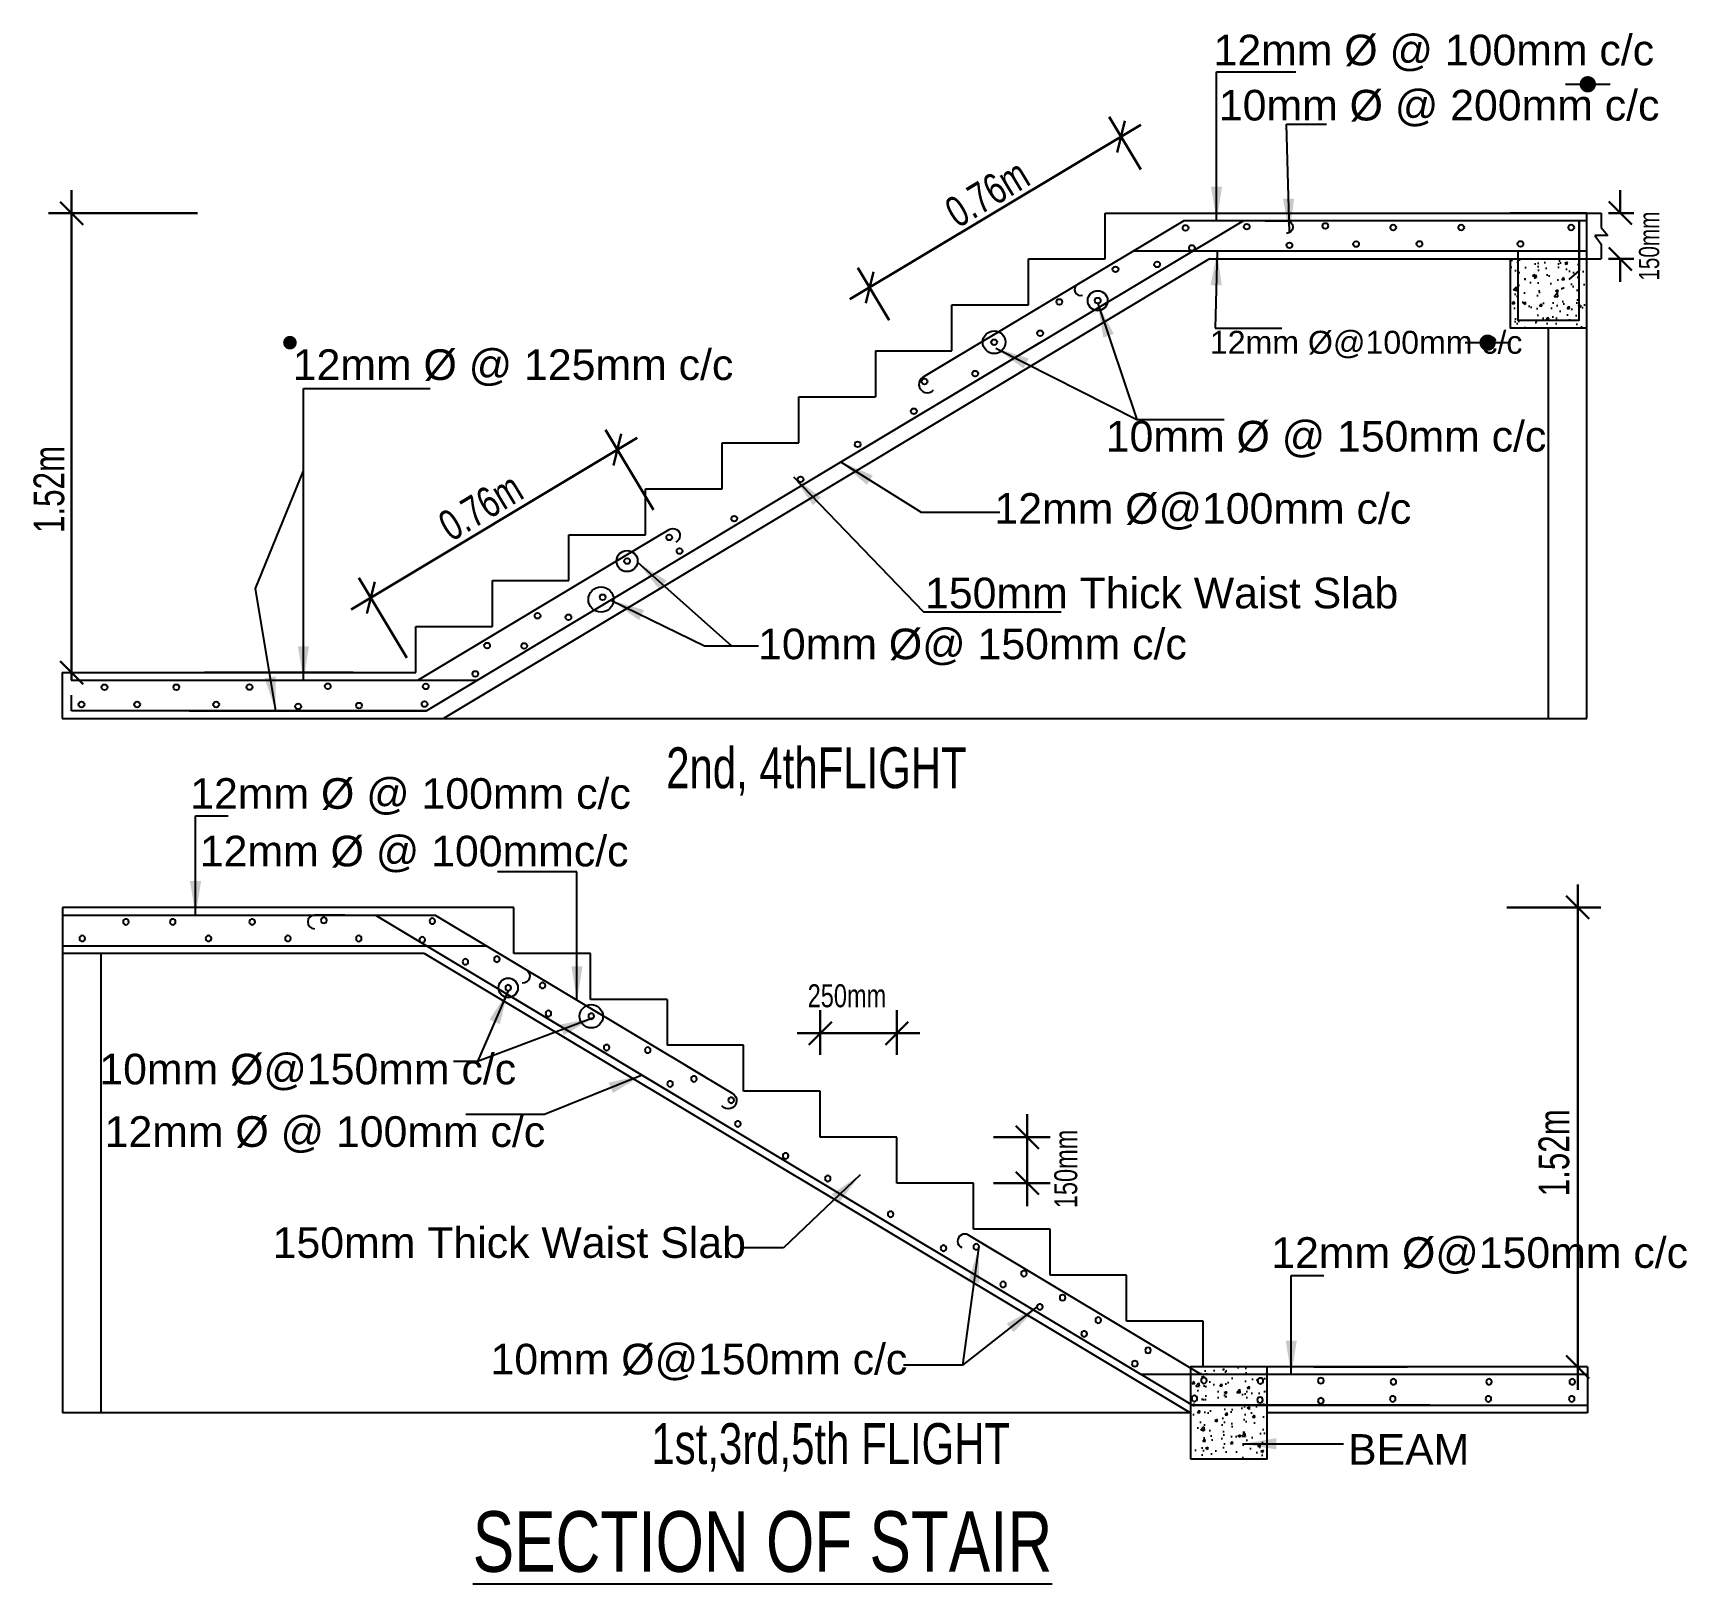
# Model space of a CAD drawing. Header units: inches. Extents: x -4010 to 65129, y -40138 to -1318.
# Drawn here: x 46386.7 to 46581.3, y -39096.7 to -38914.1 of the extents above; entities that cross this region are included whole.
import ezdxf

# ---------------------------------------------------------------- set-up
doc = ezdxf.new("R2010")
doc.units = ezdxf.units.IN
doc.header["$MEASUREMENT"] = 0
doc.layers.add('FUNITURE', color=11, linetype='Continuous')
doc.layers.add('wall-2', color=7, linetype='Continuous', lineweight=25)
doc.styles.add('DIMTXT', font='arial.ttf', dxfattribs={"height": 6})
doc.styles.get("Standard").update_dxf_attribs({"font": 'ARIALN.TTF'})
doc.styles.add('STYLE20', font='swisscl.ttf')
doc.dimstyles.new('STANDARD_WS', dxfattribs={"dimtxt": 0.18, "dimasz": 0.18, "dimexe": 0.18, "dimexo": 0.0625, "dimgap": 0.09, "dimtad": 0, "dimtih": 1, "dimtoh": 1, "dimdec": 4, "dimzin": 0, "dimdsep": 46, "dimlunit": 4, "dimtxsty": 'Standard', "dimcen": 0.09, "dimadec": 0, "dimazin": 0, "dimtfac": 1, "dimtdec": 4, "dimtofl": 0, "dimtmove": 0, "dimatfit": 3, "dimfxl": 1, "dimfrac": 2, "dimtolj": 1, "dimtzin": 0, "dimarcsym": 0})

msp = doc.modelspace()

# ---------------------------------------------------------------- hatches: boundary and pattern name
at = {"layer": 'FUNITURE'}
h = msp.add_hatch(dxfattribs=at)
h.set_pattern_fill('AR-CONC', color=0, scale=0.45144, style=0)
h.set_pattern_definition([(50, (33582.775, -44752.93), (3.23799937, -0.28328824), [0.33858, -3.72438]), (355, (33582.775, -44752.93), (-0.626379, 3.3956962), [0.270864, -2.979504]), (100.4514, (33583.045, -44752.9536), (2.61162275, 3.1124059), [0.2877487, -3.16523595]), (46.1842, (33582.775, -44752.027), (4.817953, -0.747219), [0.50787, -5.58657]), (96.6356, (33583.1765, -44752.0894), (4.2194413, 4.3975577), [0.431623, -4.7478532]), (351.1842, (33582.775, -44752.027), (4.2194379, 4.397561), [0.406296, -4.469256]), (21, (33583.2265, -44752.2529), (2.6946772, -1.8175827), [0.33858, -3.72438]), (326, (33583.2265, -44752.253), (1.0984227, 3.2736174), [0.270864, -2.979504]), (71.4514, (33583.451, -44752.4043), (3.793101, 1.4560317), [0.2877487, -3.16523595]), (37.5, (33582.775, -44752.93), (0.05489445, 1.50281601), [0, -2.9433888, 0, -3.024648, 0, -2.99079]), (7.5, (33582.775, -44752.93), (1.18760112, 1.78053223), [0, -1.7245008, 0, -2.8756728, 0, -1.139886]), (327.5, (33581.7683, -44752.93), (2.40988801, -0.10182171), [0, -1.1286, 0, -3.521232, 0, -4.672404]), (317.5, (33581.317, -44752.93), (2.63273564, 0.45191393), [0, -1.46718, 0, -2.3384592, 0, -3.318084])])
h.paths.add_polyline_path([(46561.416, -38947.938), (46568.627, -38947.938), (46568.627, -38940.727), (46561.416, -38940.727)], flags=17)
h.paths.add_polyline_path([(46561.416, -38947.938), (46561.416, -38940.727), (46560.514, -38940.727), (46560.514, -38948.84), (46569.529, -38948.84), (46569.529, -38940.727), (46568.627, -38940.727), (46568.627, -38942.079), (46568.627, -38947.938)])
h = msp.add_hatch(dxfattribs=at)
h.set_pattern_fill('AR-CONC', color=0, scale=0.45144, style=0)
h.set_pattern_definition([(50, (33582.845, -44756.3846), (3.23799937, -0.28328824), [0.33858, -3.72438]), (355, (33582.845, -44756.3846), (-0.626379, 3.3956962), [0.270864, -2.979504]), (100.4514, (33583.1148, -44756.4082), (2.61162275, 3.1124059), [0.2877487, -3.16523595]), (46.1842, (33582.845, -44755.4817), (4.817953, -0.747219), [0.50787, -5.58657]), (96.6356, (33583.2464, -44755.544), (4.2194413, 4.3975577), [0.431623, -4.7478532]), (351.1842, (33582.845, -44755.4817), (4.2194379, 4.397561), [0.406296, -4.469256]), (21, (33583.2964, -44755.7074), (2.6946772, -1.8175827), [0.33858, -3.72438]), (326, (33583.2964, -44755.7074), (1.0984227, 3.2736174), [0.270864, -2.979504]), (71.4514, (33583.521, -44755.859), (3.793101, 1.4560317), [0.2877487, -3.16523595]), (37.5, (33582.8449, -44756.3846), (0.05489445, 1.50281601), [0, -2.9433888, 0, -3.024648, 0, -2.99079]), (7.5, (33582.845, -44756.3846), (1.18760112, 1.78053223), [0, -1.7245008, 0, -2.8756728, 0, -1.139886]), (327.5, (33581.8382, -44756.3846), (2.40988801, -0.10182171), [0, -1.1286, 0, -3.521232, 0, -4.672404]), (317.5, (33581.3868, -44756.3846), (2.63273564, 0.45191393), [0, -1.46718, 0, -2.3384592, 0, -3.318084])])
h.paths.add_polyline_path([(46531.901, -39075.645), (46523.136, -39075.645), (46522.886, -39075.495), (46522.886, -39081.955), (46531.901, -39081.955)])
h.paths.add_polyline_path([(46531.901, -39072.039), (46524.135, -39072.039), (46522.886, -39072.039), (46522.886, -39075.495), (46523.136, -39075.645), (46531.901, -39075.645)])
h.paths.add_polyline_path([(46530.778, -39072.773, -1), (46531.454, -39072.773, -1)], flags=16)
h.paths.add_polyline_path([(46531.407, -39075.025, -1), (46530.731, -39075.025, -1)], flags=16)
h.paths.add_polyline_path([(46524.131, -39072.738, 1), (46524.807, -39072.738, 1)], flags=16)
h.paths.add_polyline_path([(46523.688, -39074.847, 1), (46523.011, -39074.847, 1)], flags=16)
h.paths.add_polyline_path([(46531.901, -39071.138), (46524.385, -39071.138), (46522.886, -39071.138), (46522.886, -39071.29), (46524.135, -39072.039), (46531.901, -39072.039)])

# ---------------------------------------------------------------- linework, layer by layer
at = {"color": 0, "lineweight": 25, "ltscale": 28}
for p, q in [((46567.011, -38920.165), (46572.282, -38920.165)), ((46542.466, -38950.578), (46542.466, -38950.578)), ((46555.214, -38950.578), (46560.486, -38950.578))]:
    msp.add_line(p, q, dxfattribs=at)
at = {"lineweight": 30, "ltscale": 28}
for p, q in [((46482.809, -38945.468), (46517.033, -38924.934)), ((46517.027, -38930.179), (46513.323, -38924.006)), ((46515.178, -38924.47), (46514.251, -38928.18)), ((46391.207, -38932.614), (46391.207, -38990.306)), ((46573.472, -38932.614), (46573.472, -38935.318)), ((46406.008, -38935.318), (46388.502, -38935.318)), ((46389.875, -38933.994), (46392.58, -38936.699)), ((46575.051, -38935.318), (46572.101, -38935.318)), ((46574.824, -38936.67), (46572.12, -38933.966)), ((46572.12, -38939.375), (46574.824, -38942.079)), ((46573.472, -38940.727), (46572.101, -38940.727)), ((46575.051, -38940.727), (46572.874, -38940.727)), ((46573.472, -38940.727), (46573.472, -38943.431)), ((46487.441, -38947.931), (46483.737, -38941.758)), ((46485.592, -38942.222), (46484.664, -38945.932)), ((46454.047, -38960.855), (46459.689, -38970.257)), ((46424.097, -38981.979), (46457.758, -38961.782)), ((46455.902, -38961.319), (46454.975, -38965.029)), ((46425.024, -38978.269), (46430.665, -38987.671)), ((46426.879, -38978.733), (46425.952, -38982.443)), ((46389.854, -38988.052), (46392.559, -38990.756)), ((46424.351, -38989.404), (46406.845, -38989.404)), ((46568.47, -39073.842), (46568.47, -39014.347)), ((46571.174, -39017.051), (46560.123, -39017.051)), ((46567.118, -39015.699), (46569.822, -39018.404)), ((46480.665, -39030.511), (46477.961, -39033.215)), ((46479.313, -39029.159), (46479.313, -39034.393)), ((46489.679, -39030.511), (46486.975, -39033.215)), ((46488.327, -39029.159), (46488.327, -39034.393)), ((46476.608, -39031.863), (46491.031, -39031.863)), ((46503.668, -39041.39), (46503.668, -39052.207)), ((46506.372, -39044.095), (46499.699, -39044.095)), ((46505.02, -39045.447), (46502.316, -39042.742)), ((46505.02, -39050.855), (46502.316, -39048.151)), ((46506.372, -39049.503), (46499.699, -39049.503)), ((46567.118, -39069.785), (46569.822, -39072.49)), ((46548.439, -39071.138), (46537.387, -39071.138))]:
    msp.add_line(p, q, dxfattribs=at)
for p, q in [((46571.213, -38935.318), (46571.213, -38937.042)), ((46571.213, -38937.042), (46572.002, -38937.984)), ((46570.532, -38937.984), (46570.458, -38937.984)), ((46570.458, -38937.984), (46571.213, -38938.979)), ((46572.002, -38937.984), (46570.532, -38937.984)), ((46571.213, -38938.979), (46571.213, -38940.727))]:
    msp.add_line(p, q)
at = {"color": 0, "lineweight": 25, "ltscale": 28}
for points, const_width in [([(46570.127, -38920.165, -1), (46569.167, -38920.165, -1)], 0.96), ([(46416.502, -38950.578, 1), (46417.302, -38950.578, 1)], 0.8), ([(46558.33, -38950.578, -1), (46557.37, -38950.578, -1)], 0.96)]:
    msp.add_lwpolyline(points, format="xyb", close=True, dxfattribs=dict(at, const_width=const_width))
at = {"layer": 'wall-2', "linetype": 'Continuous'}
for p, q in [((46512.843, -38935.318), (46569.529, -38935.318)), ((46512.843, -38940.727), (46512.843, -38935.318)), ((46569.529, -38935.318), (46571.213, -38935.318)), ((46525.107, -38940.727), (46480.032, -38967.772)), ((46503.829, -38946.135), (46503.829, -38940.727)), ((46503.829, -38940.727), (46512.843, -38940.727)), ((46525.107, -38940.727), (46557.915, -38940.727)), ((46525.107, -38940.727), (46569.529, -38940.727)), ((46569.529, -38940.727), (46571.213, -38940.727)), ((46494.814, -38946.135), (46503.829, -38946.135)), ((46494.814, -38951.544), (46494.814, -38946.135)), ((46565.022, -38994.813), (46565.022, -38948.84)), ((46569.529, -38994.813), (46569.529, -38948.84)), ((46505.077, -38950.642), (46479.104, -38966.226)), ((46485.8, -38951.544), (46494.814, -38951.544)), ((46485.8, -38951.544), (46485.8, -38956.953)), ((46476.785, -38962.361), (46476.785, -38956.953)), ((46476.785, -38956.953), (46485.8, -38956.953)), ((46467.771, -38962.361), (46476.785, -38962.361)), ((46467.771, -38967.77), (46467.771, -38962.361)), ((46480.032, -38967.772), (46434.964, -38994.813)), ((46458.757, -38967.77), (46467.771, -38967.77)), ((46458.757, -38973.178), (46458.757, -38967.77)), ((46449.742, -38973.178), (46458.757, -38973.178)), ((46449.742, -38978.587), (46449.742, -38973.178)), ((46440.728, -38978.587), (46449.742, -38978.587)), ((46440.728, -38983.996), (46440.728, -38978.587)), ((46431.714, -38989.404), (46431.714, -38983.996)), ((46431.714, -38983.996), (46440.728, -38983.996)), ((46390.083, -38989.404), (46431.714, -38989.404)), ((46390.083, -38989.404), (46390.083, -38994.813)), ((46405.028, -38990.306), (46431.963, -38990.306)), ((46405.028, -38993.911), (46432.962, -38993.911)), ((46390.083, -38994.813), (46569.529, -38994.813)), ((46443.255, -39017.051), (46390.153, -39017.051)), ((46390.153, -39017.051), (46390.153, -39022.46)), ((46443.255, -39022.46), (46443.255, -39017.051)), ((46432.743, -39022.46), (46390.153, -39022.46)), ((46390.153, -39022.46), (46390.153, -39076.546)), ((46394.66, -39022.46), (46394.66, -39076.546)), ((46432.743, -39022.46), (46485.544, -39054.141)), ((46452.27, -39022.46), (46443.255, -39022.46)), ((46452.27, -39027.869), (46452.27, -39022.46)), ((46442.007, -39026.967), (46486.008, -39053.368)), ((46461.284, -39027.869), (46452.27, -39027.869)), ((46461.284, -39027.869), (46461.284, -39033.277)), ((46470.298, -39033.277), (46461.284, -39033.277)), ((46470.298, -39038.686), (46470.298, -39033.277)), ((46479.313, -39038.686), (46470.298, -39038.686)), ((46479.313, -39044.095), (46479.313, -39038.686)), ((46488.327, -39044.095), (46479.313, -39044.095)), ((46488.327, -39049.503), (46488.327, -39044.095)), ((46497.341, -39049.503), (46488.327, -39049.503)), ((46497.341, -39054.912), (46497.341, -39049.503)), ((46485.544, -39054.141), (46522.886, -39076.546)), ((46486.008, -39053.368), (46523.136, -39075.645)), ((46506.356, -39054.912), (46497.341, -39054.912)), ((46506.356, -39060.32), (46506.356, -39054.912)), ((46515.37, -39060.32), (46506.356, -39060.32)), ((46515.37, -39065.729), (46515.37, -39060.32)), ((46524.385, -39065.729), (46515.37, -39065.729)), ((46524.385, -39071.138), (46524.385, -39065.729)), ((46569.599, -39071.138), (46524.385, -39071.138)), ((46569.599, -39071.138), (46569.599, -39076.546)), ((46551.071, -39072.039), (46524.135, -39072.039)), ((46551.071, -39075.645), (46523.136, -39075.645)), ((46522.886, -39076.546), (46390.153, -39076.546)), ((46551.071, -39076.546), (46531.901, -39076.546)), ((46569.599, -39076.546), (46531.901, -39076.546))]:
    msp.add_line(p, q, dxfattribs=at)
for points in [[(46560.514, -38940.727), (46560.514, -38948.84), (46569.529, -38948.84), (46569.529, -38935.318), (46560.514, -38935.318), (46560.514, -38935.318)], [(46529.115, -38936.22), (46479.104, -38966.226)], [(46522.107, -38936.22), (46491.347, -38954.675)], [(46569.529, -38936.22), (46522.107, -38936.22)], [(46561.416, -38939.825), (46561.416, -38947.938), (46568.627, -38947.938), (46568.627, -38936.22), (46568.627, -38936.22)], [(46568.627, -38936.22), (46568.627, -38942.079), (46567.424, -38943.137)], [(46569.529, -38939.825), (46516.097, -38939.825)], [(46479.104, -38966.226), (46432.962, -38993.911), (46391.207, -38993.911)], [(46391.158, -38990.306), (46431.963, -38990.306), (46458.844, -38974.177)], [(46391.207, -38993.911), (46391.207, -38992.055)], [(46422.127, -38990.306), (46438.972, -38990.306)], [(46390.153, -39017.953), (46433.991, -39017.953), (46465.683, -39036.968)], [(46426.983, -39017.953), (46486.008, -39053.368)], [(46390.153, -39021.559), (46440.001, -39021.559)], [(46486.008, -39053.368), (46523.136, -39075.645), (46569.599, -39075.645)], [(46569.599, -39072.039), (46524.135, -39072.039), (46497.804, -39056.24)], [(46533.971, -39072.039), (46517.127, -39072.039)]]:
    msp.add_lwpolyline(points, dxfattribs=at)
for points in [[(46522.645, -38937.073, -1), (46521.969, -38937.073, -1)], [(46529.84, -38936.927, -1), (46529.164, -38936.927, -1)], [(46539.094, -38936.832, -1), (46538.418, -38936.832, -1)], [(46547.091, -38937.021, -1), (46546.415, -38937.021, -1)], [(46555.089, -38937.021, -1), (46554.413, -38937.021, -1)], [(46568.04, -38937.021, -1), (46567.364, -38937.021, -1)], [(46523.389, -38939.433, -1), (46522.713, -38939.433, -1)], [(46534.869, -38939.121, -1), (46534.193, -38939.121, -1)], [(46542.707, -38938.978, -1), (46542.031, -38938.978, -1)], [(46550.164, -38938.959, -1), (46549.488, -38938.959, -1)], [(46562.054, -38938.959, -1), (46561.378, -38938.959, -1)], [(46519.291, -38941.369, -1), (46518.615, -38941.369, -1)], [(46514.401, -38941.945, -1), (46513.725, -38941.945, -1)], [(46512.303, -38945.632, -1), (46511.627, -38945.632, -1)], [(46507.789, -38945.783, -1), (46507.113, -38945.783, -1)], [(46505.535, -38949.47, -1), (46504.859, -38949.47, -1)], [(46500.115, -38950.525, -1), (46499.439, -38950.525, -1)], [(46491.919, -38955.148, -1), (46491.243, -38955.148, -1)], [(46497.897, -38954.217, -1), (46497.221, -38954.217, -1)], [(46490.665, -38958.657, -1), (46489.989, -38958.657, -1)], [(46484.054, -38962.545, -1), (46483.378, -38962.545, -1)], [(46477.335, -38966.666, -1), (46476.659, -38966.666, -1)], [(46469.527, -38971.292, -1), (46468.851, -38971.292, -1)], [(46461.884, -38973.503, -1), (46461.208, -38973.503, -1)], [(46456.913, -38976.285, -1), (46456.237, -38976.285, -1)], [(46463.095, -38975.111, -1), (46462.419, -38975.111, -1)], [(46454.044, -38980.542, -1), (46453.368, -38980.542, -1)], [(46446.388, -38982.721, -1), (46445.712, -38982.721, -1)], [(46450.017, -38982.9, -1), (46449.341, -38982.9, -1)], [(46440.444, -38986.229, -1), (46439.768, -38986.229, -1)], [(46444.819, -38986.272, -1), (46444.143, -38986.272, -1)], [(46439.056, -38989.565, -1), (46438.38, -38989.565, -1)], [(46395.417, -38991.14, -1), (46394.741, -38991.14, -1)], [(46403.87, -38991.14, -1), (46403.194, -38991.14, -1)], [(46412.482, -38991.111, -1), (46411.806, -38991.111, -1)], [(46421.687, -38991.016, -1), (46421.01, -38991.016, -1)], [(46433.222, -38991.039, -1), (46432.546, -38991.039, -1)], [(46392.709, -38993.168, -1), (46392.033, -38993.168, -1)], [(46399.262, -38993.168, -1), (46398.586, -38993.168, -1)], [(46408.56, -38993.168, -1), (46407.884, -38993.168, -1)], [(46418.209, -38993.385, -1), (46417.533, -38993.385, -1)], [(46425.367, -38993.292, -1), (46424.691, -38993.292, -1)], [(46433.087, -38993.114, -1), (46432.411, -38993.114, -1)], [(46397.264, -39018.754, 1), (46397.94, -39018.754, 1)], [(46402.765, -39018.754, 1), (46403.441, -39018.754, 1)], [(46412.115, -39018.754, 1), (46412.791, -39018.754, 1)], [(46420.555, -39018.565, 1), (46421.231, -39018.565, 1)], [(46433.32, -39018.66, 1), (46433.996, -39018.66, 1)], [(46392.126, -39020.692, 1), (46392.803, -39020.692, 1)], [(46406.977, -39020.692, 1), (46407.654, -39020.692, 1)], [(46416.328, -39020.692, 1), (46417.004, -39020.692, 1)], [(46424.663, -39020.711, 1), (46425.34, -39020.711, 1)], [(46432.141, -39020.854, 1), (46432.817, -39020.854, 1)], [(46437.213, -39023.443, 1), (46437.889, -39023.443, 1)], [(46440.918, -39023.14, 1), (46441.594, -39023.14, 1)], [(46442.252, -39026.513, 1), (46442.928, -39026.513, 1)], [(46446.286, -39026.227, 1), (46446.962, -39026.227, 1)], [(46446.981, -39029.533, 1), (46447.657, -39029.533, 1)], [(46452.029, -39029.861, 1), (46452.705, -39029.861, 1)], [(46453.833, -39033.551, 1), (46454.509, -39033.551, 1)], [(46458.673, -39033.837, 1), (46459.349, -39033.837, 1)], [(46461.299, -39037.828, 1), (46461.975, -39037.828, 1)], [(46464.109, -39037.234, 1), (46464.785, -39037.234, 1)], [(46468.491, -39039.744, 1), (46469.167, -39039.744, 1)], [(46469.273, -39042.536, 1), (46469.949, -39042.536, 1)], [(46474.894, -39046.292, 1), (46475.57, -39046.292, 1)], [(46479.863, -39048.956, 1), (46480.539, -39048.956, 1)], [(46487.26, -39053.167, 1), (46487.936, -39053.167, 1)], [(46493.481, -39057.151, 1), (46494.157, -39057.151, 1)], [(46497.34, -39056.987, 1), (46498.016, -39056.987, 1)], [(46502.947, -39060.151, 1), (46503.623, -39060.151, 1)], [(46500.489, -39061.419, 1), (46501.165, -39061.419, 1)], [(46504.822, -39064.074, 1), (46505.498, -39064.074, 1)], [(46507.501, -39062.981, 1), (46508.177, -39062.981, 1)], [(46511.693, -39065.628, 1), (46512.369, -39065.628, 1)], [(46510.035, -39067.242, 1), (46510.711, -39067.242, 1)], [(46517.549, -39069.178, 1), (46518.226, -39069.178, 1)], [(46515.999, -39070.749, 1), (46516.675, -39070.749, 1)], [(46524.131, -39072.738, 1), (46524.807, -39072.738, 1)], [(46530.778, -39072.773, 1), (46531.454, -39072.773, 1)], [(46537.889, -39072.749, 1), (46538.565, -39072.749, 1)], [(46546.424, -39072.874, 1), (46547.1, -39072.874, 1)], [(46557.681, -39072.874, 1), (46558.357, -39072.874, 1)], [(46567.484, -39072.874, 1), (46568.16, -39072.874, 1)], [(46523.011, -39074.847, 1), (46523.688, -39074.847, 1)], [(46530.731, -39075.025, 1), (46531.407, -39075.025, 1)], [(46537.889, -39075.118, 1), (46538.565, -39075.118, 1)], [(46546.355, -39074.901, 1), (46547.031, -39074.901, 1)], [(46557.612, -39074.901, 1), (46558.288, -39074.901, 1)], [(46567.415, -39074.901, 1), (46568.091, -39074.901, 1)]]:
    msp.add_lwpolyline(points, format="xyb", close=True, dxfattribs=at)
for points in [[(46531.693, -38936.22), (46534.186, -38936.22, -1), (46534.186, -38937.712, -1)], [(46511.235, -38942.743), (46509.589, -38943.73, 0.9379847), (46510.187, -38944.97, 0.276984)], [(46495.795, -38952.007), (46491.445, -38954.617, 1.2186708), (46492.656, -38956.117)], [(46458.056, -38974.65), (46461.535, -38972.562, -1.0514872), (46462.324, -38974.041, -0.4234084)], [(46423.361, -39017.953), (46419.795, -39017.953, 1), (46419.795, -39019.552, 1)], [(46443.28, -39023.526), (46444.674, -39024.363, -0.8012787), (46444.243, -39025.959, -1.7661904)], [(46463.564, -39035.696), (46468.932, -39038.917, -1.2186708), (46467.722, -39040.418)], [(46500.231, -39057.697), (46496.752, -39055.609, 1.0514872), (46495.963, -39057.088, 0.4234084)]]:
    msp.add_lwpolyline(points, format="xyb", dxfattribs=at)
msp.add_lwpolyline([(46522.886, -39081.955), (46531.901, -39081.955), (46531.901, -39071.138), (46522.886, -39071.138)], close=True, dxfattribs=at)
for centre, radius in [((46511.965, -38945.632), 1.173), ((46499.777, -38950.525), 1.343), ((46456.575, -38976.285), 1.239), ((46453.511, -38980.817), 1.489), ((46442.59, -39026.513), 1.142), ((46452.367, -39029.861), 1.376)]:
    msp.add_circle(centre, radius, dxfattribs=at)

# ---------------------------------------------------------------- texts
at = {"lineweight": 30, "ltscale": 28, "attachment_point": 1, "style": 'STYLE20'}
for s, insert, char_height, width, rotation in [('0.76m', (46493.621, -38934.085), 3.6057, 52.76088, 31.11653), ('150mm', (46575.665, -38943.282), 2.3798, 52.76088, 90), ('1.52m', (46386.726, -38972.99), 3.6057, 45.31675, 90), ('0.76m', (46434.012, -38970.986), 3.6057, 52.76088, 31.11653), ('1.52m', (46563.847, -39051.059), 3.6057, 45.31675, 90), ('150mm', (46506.852, -39052.448), 2.7043, 52.76088, 90)]:
    msp.add_mtext(s, dxfattribs=dict(at, insert=insert, char_height=char_height, width=width, rotation=rotation))
at = {"lineweight": 30, "ltscale": 28, "insert": (46477.831, -39026.094), "char_height": 2.7043, "width": 52.76088, "attachment_point": 1, "style": 'STYLE20'}
msp.add_mtext('250mm', dxfattribs=at)
at = {"layer": 'wall-2', "linetype": 'Continuous', "style": 'DIMTXT'}
for s, insert, char_height, attachment_point in [('12mm %%C @ 100mm c/c', (46577.452, -38914.332), 3.60574, 3), ('10mm %%C @ 200mm c/c', (46578.079, -38920.822), 3.60574, 3), ('12mm %%C@100mm c/c', (46561.954, -38949.183), 2.70431, 3), ('12mm %%C @ 125mm c/c', (46469.083, -38951.362), 3.60574, 3), ('10mm %%C @ 150mm c/c', (46564.766, -38959.784), 3.60574, 3), ('12mm %%C@100mm c/c', (46548.866, -38968.289), 3.60574, 3), ('150mm Thick Waist Slab', (46491.647, -38978.239), 3.60574, 1), ('10mm %%C@ 150mm c/c', (46522.452, -38984.232), 3.60574, 3), ('12mm %%C @ 100mm c/c', (46405.167, -39001.836), 3.60574, 1), ('12mm %%C @ 100mmc/c', (46406.298, -39008.612), 3.60574, 1), ('10mm %%C@150mm c/c', (46394.469, -39034.27), 3.60574, 1), ('12mm %%C @ 100mm c/c', (46395.095, -39041.626), 3.60574, 1), ('150mm Thick Waist Slab', (46414.87, -39054.688), 3.60574, 1), ('12mm %%C@150mm c/c', (46532.391, -39055.865), 3.60574, 1), ('10mm %%C@150mm c/c', (46440.508, -39068.408), 3.60574, 1), ('BEAM', (46541.426, -39079.043), 3.6057, 1)]:
    msp.add_mtext(s, dxfattribs=dict(at, insert=insert, char_height=char_height, attachment_point=attachment_point))
at = {"layer": 'wall-2', "linetype": 'Continuous', "attachment_point": 1, "style": 'STYLE20'}
for s, insert, char_height, width in [('{\\H1.779x;2nd, 4thFLIGHT}\\P{\\C3;  }', (46461.183, -38998.208), 2.70431, 2798.95689), ('{\\H1.779x;1st,3rd,5th FLIGHT}\\P{\\C3;  }', (46459.442, -39077.75), 2.70431, 2798.95689), ('{\\H1.977x;\\LSECTION OF STAIR\\H0.8888x;\\P\\H0.5691x;\\l\\C3;  }', (46438.416, -39088.118), 3.60574, 93.1191)]:
    msp.add_mtext(s, dxfattribs=dict(at, insert=insert, char_height=char_height, width=width))

# ---------------------------------------------------------------- leaders
at = {"layer": 'wall-2', "linetype": 'Continuous'}
for points, override in [([(46525.955, -38936.22), (46525.955, -38918.695), (46535.303, -38918.695)], {"dimscale": 1, "dimtxt": 10, "dimasz": 4, "dimexe": 4, "dimexo": 0.4375, "dimgap": 0, "dimlunit": 2, "dimdle": 4, "dimclre": 2, "dimclrt": 5, "dimfrac": 0}), ([(46534.53, -38937.628), (46534.186, -38924.846), (46538.9, -38924.846)], {"dimscale": 1, "dimtxt": 10, "dimasz": 4, "dimexe": 4, "dimexo": 0.4375, "dimgap": 0, "dimlunit": 2, "dimdle": 4, "dimclre": 2, "dimclrt": 5, "dimfrac": 0}), ([(46526.025, -38939.825), (46525.772, -38948.88), (46533.621, -38948.88)], {"dimscale": 1, "dimtxt": 10, "dimasz": 4, "dimexe": 4, "dimexo": 0.4375, "dimgap": 0, "dimlunit": 2, "dimdle": 4, "dimclre": 2, "dimclrt": 5, "dimfrac": 0}), ([(46511.965, -38945.97), (46516.572, -38959.608)], {"dimscale": 1, "dimtxt": 10, "dimasz": 4, "dimexe": 4, "dimexo": 0.4375, "dimgap": 0, "dimlunit": 2, "dimdle": 4, "dimclre": 2, "dimclrt": 5, "dimfrac": 0}), ([(46499.964, -38951.216), (46516.572, -38959.608), (46526.847, -38959.608)], {"dimscale": 1, "dimtxt": 10, "dimasz": 4, "dimexe": 4, "dimexo": 0.4375, "dimgap": 0, "dimlunit": 2, "dimdle": 4, "dimclre": 2, "dimclrt": 5, "dimfrac": 0}), ([(46418.495, -38990.306), (46418.495, -38955.961), (46433.419, -38955.961)], {"dimscale": 1, "dimtxt": 10, "dimasz": 4, "dimexe": 4, "dimexo": 0.4375, "dimgap": 0, "dimlunit": 2, "dimdle": 4, "dimclre": 2, "dimclrt": 5, "dimfrac": 0}), ([(46481.756, -38964.635), (46491.19, -38970.523), (46500.438, -38970.523)], {"dimscale": 1, "dimtxt": 10, "dimasz": 4, "dimexe": 4, "dimexo": 0.4375, "dimgap": 0, "dimlunit": 2, "dimdle": 4, "dimclre": 2, "dimclrt": 5, "dimfrac": 0}), ([(46415.227, -38993.911), (46412.842, -38979.513), (46418.495, -38965.653)], {"dimscale": 1, "dimtxt": 10, "dimasz": 4, "dimexe": 4, "dimexo": 0.4375, "dimgap": 0, "dimlunit": 2, "dimdle": 4, "dimclre": 2, "dimclrt": 5, "dimfrac": 0}), ([(46476.151, -38966.363), (46491.468, -38982.266), (46507.681, -38982.266)], {"dimscale": 1, "dimtxt": 10, "dimasz": 4, "dimexe": 4, "dimexo": 0.4375, "dimgap": 0, "dimlunit": 2, "dimdle": 4, "dimclre": 2, "dimclrt": 5, "dimfrac": 0}), ([(46457.806, -38976.431), (46468.876, -38986.277), (46472.056, -38986.277)], {"dimscale": 1, "dimtxt": 10, "dimasz": 4, "dimexe": 4, "dimexo": 0.4375, "dimgap": 0, "dimlunit": 2, "dimdle": 4, "dimclre": 2, "dimclrt": 5, "dimfrac": 0}), ([(46454.686, -38980.877), (46465.696, -38986.277), (46472.056, -38986.277)], {"dimscale": 1, "dimtxt": 10, "dimasz": 4, "dimexe": 4, "dimexo": 0.4375, "dimgap": 0, "dimlunit": 2, "dimdle": 4, "dimclre": 2, "dimclrt": 5, "dimfrac": 0}), ([(46405.795, -39017.953), (46405.795, -39006.266), (46409.648, -39006.266)], {"dimscale": 1, "dimtxt": 10, "dimasz": 4, "dimexe": 4, "dimexo": 0.4375, "dimgap": 0, "dimlunit": 2, "dimdle": 4, "dimclrd": 0, "dimclre": 2, "dimclrt": 5, "dimfrac": 0}), ([(46450.684, -39027.969), (46450.684, -39012.853), (46441.336, -39012.853)], {"dimscale": 1, "dimtxt": 10, "dimasz": 4, "dimexe": 4, "dimexo": 0.4375, "dimgap": 0, "dimlunit": 2, "dimdle": 4, "dimclre": 2, "dimclrt": 5, "dimfrac": 0}), ([(46442.59, -39026.851), (46438.965, -39035.187)], {"dimscale": 1, "dimtxt": 10, "dimasz": 4, "dimexe": 4, "dimexo": 0.4375, "dimgap": 0, "dimlunit": 2, "dimdle": 4, "dimclre": 2, "dimclrt": 5, "dimfrac": 0}), ([(46452.644, -39030.055), (46438.965, -39035.187), (46436.163, -39035.187)], {"dimscale": 1, "dimtxt": 10, "dimasz": 4, "dimexe": 4, "dimexo": 0.4375, "dimgap": 0, "dimlunit": 2, "dimdle": 4, "dimclre": 2, "dimclrt": 5, "dimfrac": 0}), ([(46458.373, -39036.787), (46446.865, -39041.43), (46437.617, -39041.43)], {"dimscale": 1, "dimtxt": 10, "dimasz": 4, "dimexe": 4, "dimexo": 0.4375, "dimgap": 0, "dimlunit": 2, "dimdle": 4, "dimclre": 2, "dimclrt": 5, "dimfrac": 0}), ([(46484.01, -39048.526), (46474.98, -39057.103), (46469.884, -39057.103)], {"dimscale": 1, "dimtxt": 10, "dimasz": 4, "dimexe": 4, "dimexo": 0.4375, "dimgap": 0, "dimlunit": 2, "dimdle": 4, "dimclre": 2, "dimclrt": 5, "dimfrac": 0}), ([(46497.937, -39057.204), (46496.059, -39070.935)], {"dimscale": 1, "dimtxt": 10, "dimasz": 4, "dimexe": 4, "dimexo": 0.4375, "dimgap": 0, "dimlunit": 2, "dimdle": 4, "dimclre": 2, "dimclrt": 5, "dimfrac": 0}), ([(46534.743, -39072.039), (46534.743, -39060.352), (46538.596, -39060.352)], {"dimscale": 1, "dimtxt": 10, "dimasz": 4, "dimexe": 4, "dimexo": 0.4375, "dimgap": 0, "dimlunit": 2, "dimdle": 4, "dimclre": 2, "dimclrt": 5, "dimfrac": 0}), ([(46504.822, -39064.074), (46496.059, -39070.935), (46489.123, -39070.935)], {"dimscale": 1, "dimtxt": 10, "dimasz": 4, "dimexe": 4, "dimexo": 0.4375, "dimgap": 0, "dimlunit": 2, "dimdle": 4, "dimclre": 2, "dimclrt": 5, "dimfrac": 0}), ([(46528.988, -39080.183), (46540.876, -39080.183)], {"dimscale": 1, "dimtxt": 10, "dimasz": 4, "dimexe": 4, "dimexo": 0.4375, "dimgap": 0, "dimlunit": 2, "dimdle": 4, "dimclre": 2, "dimclrt": 5, "dimfrac": 0})]:
    msp.add_leader(points, dimstyle='STANDARD_WS', override=override, dxfattribs=at)

doc.saveas('drawing.dxf')
